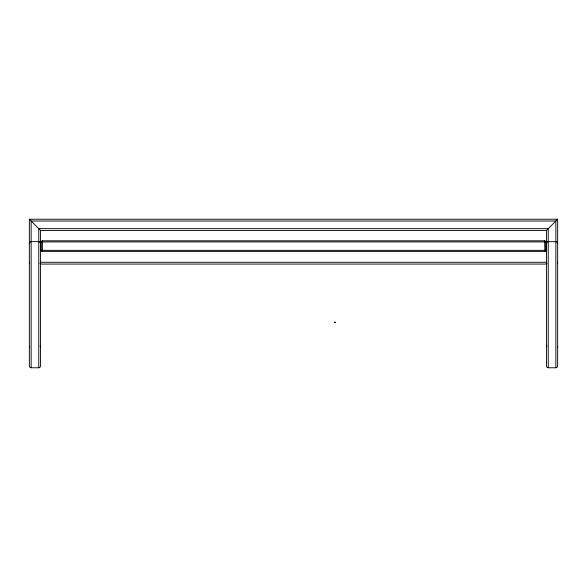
<?xml version="1.0" encoding="UTF-8"?>
<svg xmlns="http://www.w3.org/2000/svg" width="587" height="587" viewBox="0 0 587 587"><rect width="100%" height="100%" fill="white"/><g stroke="black" fill="none" stroke-linecap="round" stroke-linejoin="round"><path stroke-width="0.88" d="M29.35 243.444L29.878 242.174L31.14 241.653L41.508 241.653M29.35 347.144L29.475 346.484M557.525 262.939L557.65 262.279M546.438 347.144L546.967 345.875M40.033 263.548L40.562 262.279L546.438 262.279L546.967 263.548M38.764 241.653L40.033 242.174L40.562 243.444L40.562 365.98L40.033 367.242L38.764 367.77L31.14 367.77L29.878 367.242L29.35 365.98L29.35 219.23L40.562 230.442L546.438 230.442L557.65 219.23L557.65 365.98L557.122 367.242L555.86 367.77L548.236 367.77L546.967 367.242L546.438 365.98L546.438 243.444L546.967 242.174L548.236 241.653M544.919 241.631L544.619 241.932L545.015 241.771M544.78 251.375L41.985 251.375M544.919 251.375L544.619 240.809L42.381 240.809A1.123 1.123 0 0 0 41.259 241.932L41.259 250.341A1.123 1.123 0 0 0 42.381 251.463L42.381 240.809M545.015 251.375L544.619 251.463A1.123 1.123 0 0 0 545.741 250.341L545.741 241.932A1.123 1.123 0 0 0 544.619 240.809M29.35 219.23L557.65 219.23M545.492 241.653L555.86 241.653L557.122 242.174L557.65 243.444M41.259 241.932L545.741 241.932M41.259 250.341L545.741 250.341M40.254 264.069L546.746 264.069M334.509 322.27L335.294 322.27L334.641 322.27M42.081 241.631L42.381 241.932L42.22 241.536M40.033 345.875L40.562 347.144M557.525 346.484L557.65 347.144M29.35 262.279L29.475 262.939M555.86 367.77L555.86 221.02L31.14 221.02L31.14 367.77M548.236 367.77L548.236 228.644L38.764 228.644L38.764 367.77M546.438 230.442L546.438 242.189M40.562 230.442L40.562 242.189"/></g></svg>
